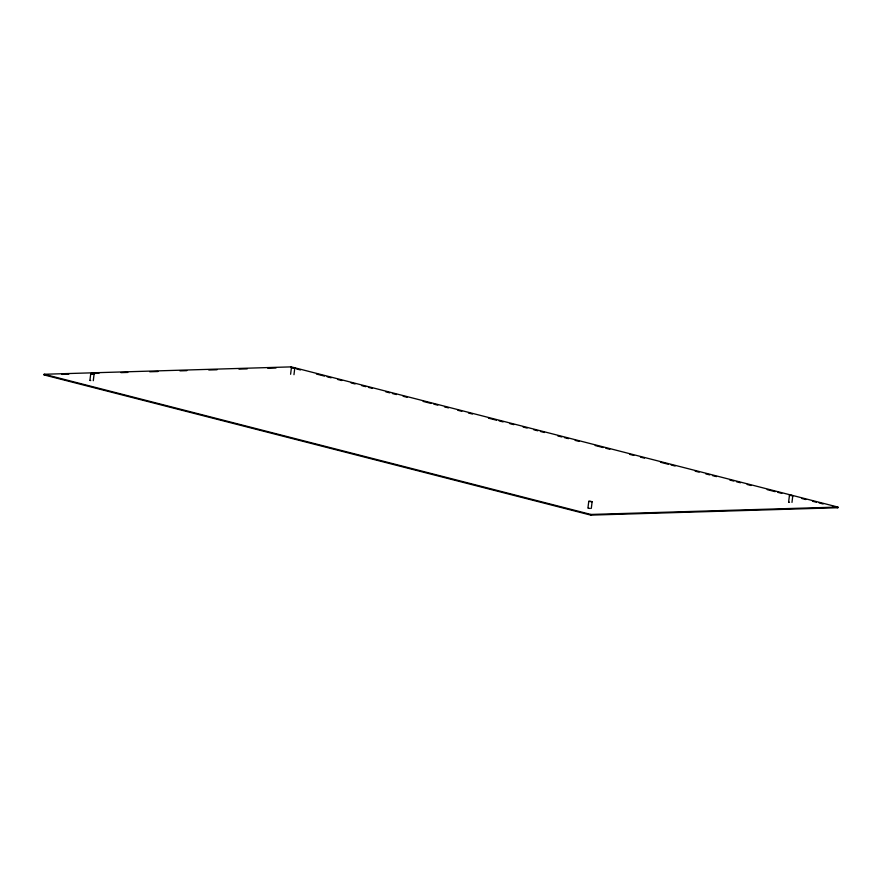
<?xml version="1.0" encoding="UTF-8"?>
<svg xmlns="http://www.w3.org/2000/svg" width="882" height="882" viewBox="0 0 882 882"><rect width="100%" height="100%" fill="white"/><g stroke="black" fill="none" stroke-linecap="round" stroke-linejoin="round"><path stroke-width="1.32" d="M44.1 374.927L44.177 374.266L291.203 366.879L837.9 507.073L837.823 507.734L590.797 515.121L44.1 374.927L46.845 374.85M89.931 380.263L90.747 373.615L92.511 373.593L94.098 374.001L93.294 380.693M291.115 367.551L291.203 366.879M290.608 374.266L291.424 367.618L294.775 368.003M293.971 374.696L294.786 368.037L291.446 367.673M587.952 507.966L588.768 501.318L590.411 501.285L592.12 501.704L591.304 508.363M590.797 515.121L590.885 514.449L837.9 507.073M788.629 501.979L789.445 495.32L791.198 495.298L792.797 495.717L791.981 502.398M592.12 501.759L588.79 501.373M94.076 374.067L90.769 373.67M792.775 495.783L789.445 495.353M61.938 374.398L68.807 374.188M90.758 373.538L98.993 373.284M120.955 372.634L127.813 372.425M149.764 371.774L157.999 371.52M179.961 370.87L186.819 370.661M208.78 370.01L217.016 369.756M238.967 369.106L247.203 368.863M267.786 368.246L276.022 368.003M590.146 508.473L588.239 508.153M789.533 502.31L788.673 502.045M90.736 380.583L90.052 380.385M296.451 368.919L300.453 369.944M316.451 374.045L324.455 376.096M327.123 376.779L331.125 377.805M337.784 379.514L341.786 380.539M351.124 382.931L355.126 383.957M361.785 385.666L365.787 386.691M368.455 387.374L372.458 388.4M385.787 391.828L389.789 392.854M392.457 393.537L396.459 394.563M403.129 396.272L407.12 397.297M423.128 401.398L431.122 403.449M433.79 404.132L437.792 405.158M444.462 406.867L448.464 407.892M457.791 410.284L461.793 411.31M468.463 413.019L472.465 414.044M488.463 418.156L496.467 420.207M499.135 420.89L503.137 421.916M509.796 423.625L513.798 424.65M523.136 427.042L527.138 428.068M533.797 429.777L537.8 430.802M540.468 431.485L544.47 432.511M557.799 435.928L561.801 436.954M564.469 437.637L568.471 438.663M575.141 440.383L579.132 441.408M595.141 445.509L603.134 447.56M605.802 448.243L609.804 449.269M629.803 454.395L633.805 455.421M640.475 457.13L644.477 458.155M660.475 462.256L668.479 464.307M671.147 465.001L675.138 466.027M695.148 471.153L699.139 472.179M705.809 473.888L709.812 474.913M712.48 475.596L716.482 476.622M729.811 480.04L733.813 481.065M736.481 481.748L740.483 482.774M747.142 484.483L751.144 485.508M767.153 489.62L775.146 491.671M777.814 492.354L781.816 493.38M801.815 498.506L805.817 499.532M812.487 501.241L816.478 502.266M819.146 502.949L823.149 503.975M832.487 506.367L837.823 507.734M44.177 374.266L590.885 514.449"/></g></svg>
